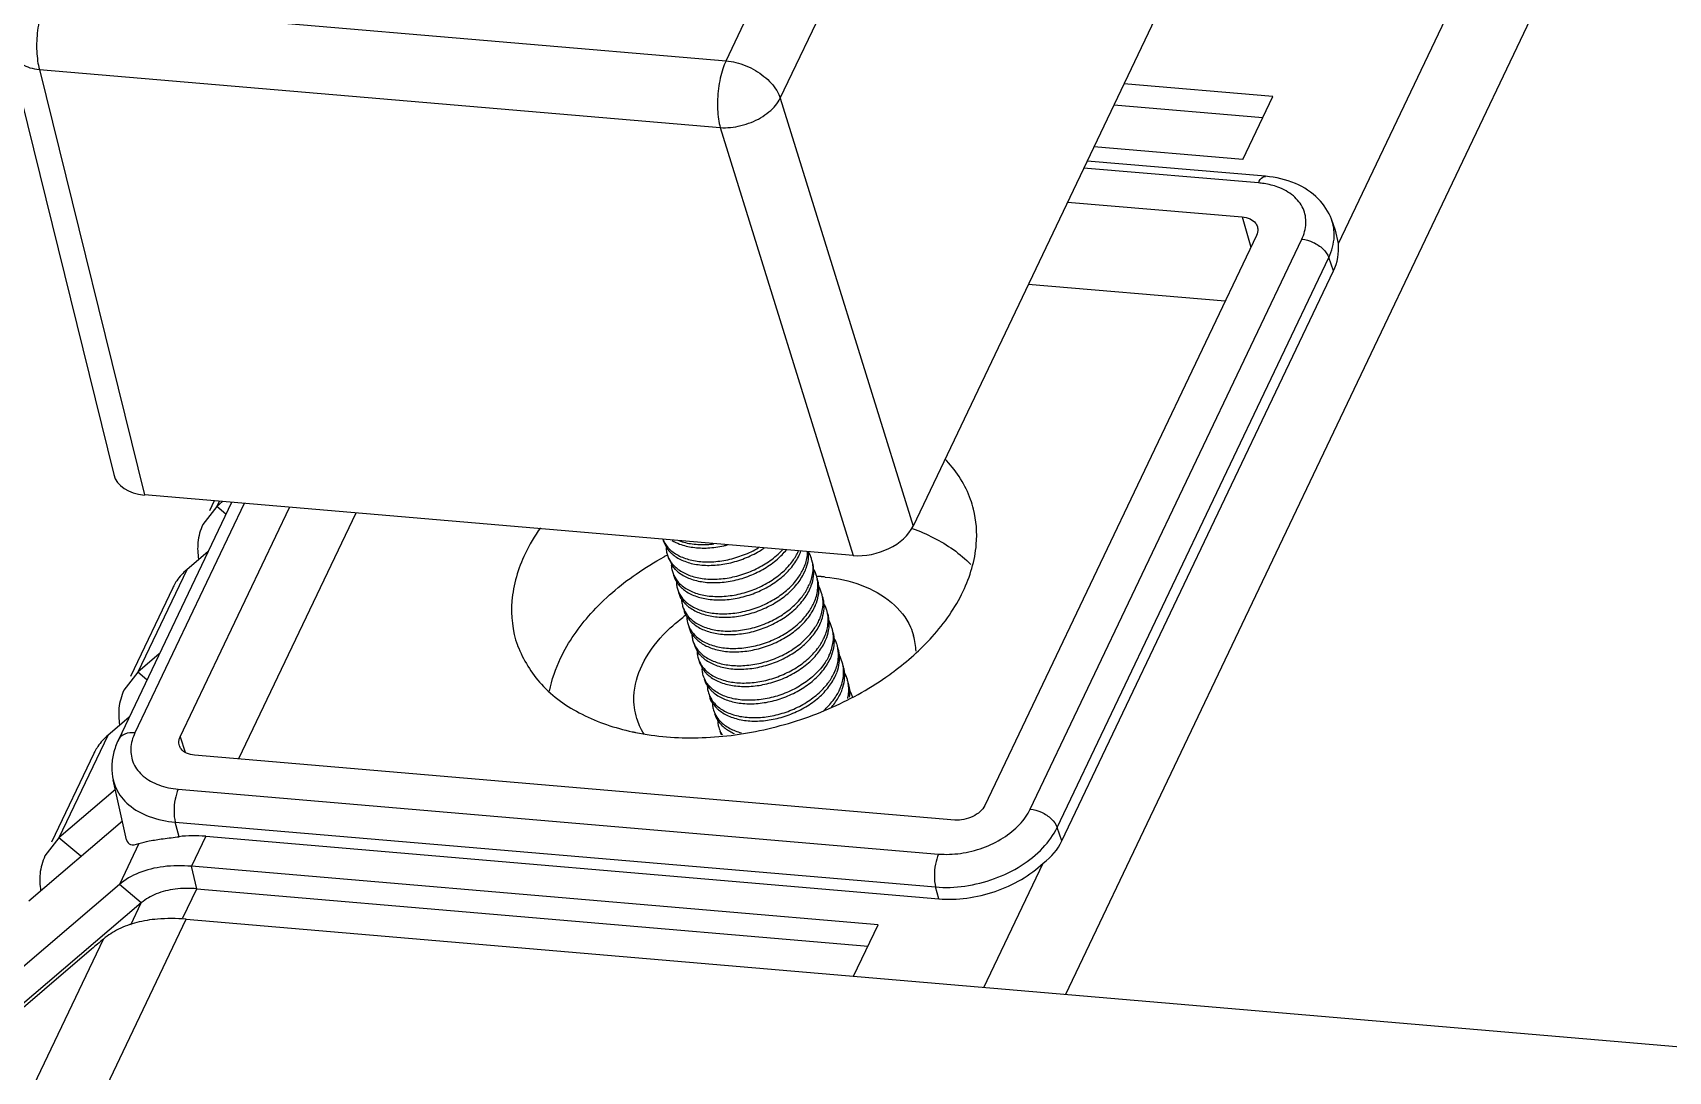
# Model space of a CAD drawing. Header units: millimetres. Extents: x 14276 to 15242, y -9916 to -8542.
# Drawn here: x 14334.43 to 14368.46, y -9129.92 to -9108.31 of the extents above; entities that cross this region are included whole.
import ezdxf

# ---------------------------------------------------------------- set-up
doc = ezdxf.new("R2010")
doc.units = ezdxf.units.MM

# ---------------------------------------------------------------- blocks, each defined once
blk = doc.blocks.new('u9')
at = {"color": 7, "linetype": 'Continuous'}
for p, q in [((-403.285, 96.724), (-348.775, 211.111)), ((-397.612, 112.344), (-357.757, 195.977)), ((-410.354, 116.146), (-405.293, 126.765)), ((-409.225, 115.367), (-404.165, 125.985)), ((-401.195, 117.518), (-406.462, 106.465)), ((-424.521, 117.355), (-410.354, 116.146)), ((-425.277, 116.396), (-423.091, 107.537)), ((-424.641, 115.965), (-410.473, 114.756)), ((-424.641, 115.965), (-422.456, 107.113)), ((-398.975, 115.405), (-402.076, 115.669)), ((-399.601, 114.091), (-398.975, 115.405)), ((-409.225, 115.367), (-406.462, 106.465)), ((-402.286, 115.229), (-399.185, 114.964)), ((-410.473, 114.756), (-407.71, 105.855)), ((-399.601, 114.091), (-402.701, 114.356)), ((-399.126, 113.743), (-402.842, 114.06)), ((-399.276, 113.605), (-402.912, 113.915)), ((-403.248, 113.208), (-399.613, 112.898)), ((-399.613, 112.898), (-399.434, 112.269)), ((-397.669, 112.618), (-397.755, 112.848)), ((-399.317, 112.514), (-404.968, 100.655)), ((-404.025, 100.575), (-398.374, 112.433)), ((-397.612, 112.344), (-397.669, 112.62)), ((-403.464, 100.194), (-397.813, 112.053)), ((-397.712, 111.775), (-397.813, 112.053)), ((-403.363, 99.916), (-397.712, 111.775)), ((-399.971, 111.143), (-404.066, 111.492)), ((-420.644, 106.958), (-422.997, 102.019)), ((-420.379, 106.936), (-422.653, 102.164)), ((-407.71, 105.855), (-422.456, 107.113)), ((-420.949, 106.872), (-421.24, 106.497)), ((-421.005, 106.989), (-421.103, 106.783)), ((-420.898, 106.98), (-420.949, 106.872)), ((-420.83, 106.974), (-420.949, 106.872)), ((-420.76, 106.715), (-420.949, 106.872)), ((-421.71, 102.084), (-419.436, 106.855)), ((-418.057, 106.737), (-420.495, 101.621)), ((-421.129, 105.94), (-421.575, 105.559)), ((-421.575, 105.559), (-422.592, 103.425)), ((-421.865, 105.184), (-422.746, 103.336)), ((-422.146, 103.806), (-422.592, 103.425)), ((-422.592, 103.425), (-422.882, 103.05)), ((-422.402, 103.267), (-422.592, 103.425)), ((-422.772, 102.493), (-423.217, 102.112)), ((-423.217, 102.112), (-424.234, 99.978)), ((-421.71, 102.084), (-421.608, 101.764)), ((-423.508, 101.737), (-424.389, 99.888)), ((-405.593, 100.35), (-421.414, 101.7)), ((-422.826, 99.939), (-423.104, 101.185)), ((-423.059, 100.982), (-424.234, 99.978)), ((-421.751, 100.993), (-405.93, 99.643)), ((-422.913, 100.328), (-424.86, 98.664)), ((-421.813, 100.307), (-405.992, 98.957)), ((-421.734, 100.004), (-421.813, 100.307)), ((-403.363, 99.916), (-403.464, 100.194)), ((-424.234, 99.978), (-424.525, 99.603)), ((-423.777, 99.597), (-424.234, 99.978)), ((-422.571, 99.86), (-422.977, 99.009)), ((-421.18, 100.012), (-421.478, 99.388)), ((-421.18, 100.012), (-405.928, 98.711)), ((-407.189, 98.169), (-421.478, 99.388)), ((-421.367, 98.92), (-421.478, 99.388)), ((-404.987, 96.869), (-403.755, 99.454)), ((-422.977, 99.009), (-425.877, 96.53)), ((-422.52, 98.628), (-422.977, 99.009)), ((-421.654, 98.317), (-421.367, 98.92)), ((-421.367, 98.92), (-407.399, 97.728)), ((-405.928, 98.711), (-405.992, 98.957)), ((-422.52, 98.628), (-425.42, 96.15)), ((-422.737, 98.172), (-422.52, 98.628)), ((-424.355, 92.483), (-421.589, 98.286)), ((-421.589, 98.286), (-253.595, 83.952)), ((-407.698, 97.101), (-407.189, 98.169)), ((-426.09, 92.033), (-423.307, 97.874)), ((-423.554, 97.665), (-426.454, 95.186))]:
    blk.add_line(p, q, dxfattribs=at)
for centre, radius, start, end in [((-399.424, 111.855), 1.757, 81.3282, 85.1519), ((-411.139, 106.405), 0.571, 202.1159, 213.634), ((-408.392, 99.892), 6.767, 118.0106, 118.6928), ((-411.022, 106.414), 0.696, 223.892, 229.4443), ((-409.813, 106.386), 1.062, 333.7797, 335.8029), ((-409.732, 106.288), 0.998, 336.5314, 339.9028), ((-409.268, 105.585), 0.72, 16.6776, 29.0879), ((-410.915, 106.054), 0.696, 223.892, 229.4443), ((-409.699, 106.023), 1.055, 333.7747, 336.5333), ((-409.623, 105.928), 0.996, 336.529, 340.1808), ((-409.242, 105.593), 0.693, 10.5547, 16.6636), ((-409.162, 105.225), 0.721, 16.6931, 30.0632), ((-410.808, 105.694), 0.696, 223.9115, 229.444), ((-409.592, 105.663), 1.055, 333.7744, 336.5333), ((-409.516, 105.568), 0.996, 336.529, 340.1844), ((-409.134, 105.234), 0.692, 10.5499, 16.6648), ((-408.66, 101.733), 3.692, 85.5602, 86.7447), ((-409.055, 104.865), 0.721, 16.6931, 30.0632), ((-408.655, 101.799), 3.625, 84.2573, 85.5604), ((-410.701, 105.334), 0.696, 223.892, 229.4443), ((-409.485, 105.303), 1.055, 333.7744, 336.5333), ((-409.409, 105.207), 0.996, 336.529, 340.1844), ((-409.027, 104.873), 0.692, 10.5499, 16.6648), ((-408.947, 104.505), 0.721, 16.6931, 30.0632), ((-409.036, 101.64), 3.671, 125.6025, 127.1333), ((-410.593, 104.974), 0.696, 223.892, 229.4443), ((-409.378, 104.943), 1.055, 333.7744, 336.5333), ((-409.302, 104.847), 0.996, 336.529, 340.1844), ((-408.92, 104.513), 0.692, 10.5499, 16.6648), ((-408.841, 104.144), 0.722, 16.7077, 29.9262), ((-409.271, 104.583), 1.055, 333.7744, 336.5333), ((-409.195, 104.487), 0.996, 336.5291, 340.1901), ((-408.811, 104.154), 0.69, 10.5393, 16.6627), ((-408.733, 103.785), 0.721, 16.6931, 30.0632), ((-407.774, 103.81), 1.375, 2.0876, 15.7113), ((-410.486, 104.614), 0.696, 223.892, 229.4443), ((-409.163, 104.223), 1.055, 333.7744, 336.5333), ((-408.705, 103.793), 0.692, 10.5499, 16.6648), ((-410.379, 104.254), 0.696, 223.892, 229.4443), ((-409.088, 104.127), 0.996, 336.529, 340.1844), ((-408.626, 103.425), 0.721, 16.6931, 30.0632), ((-408.598, 103.433), 0.692, 10.5499, 16.6648), ((-410.272, 103.894), 0.696, 223.892, 229.4443), ((-409.056, 103.863), 1.055, 333.7744, 336.5333), ((-408.98, 103.767), 0.996, 336.529, 340.1844), ((-408.519, 103.065), 0.721, 16.6931, 30.0632), ((-408.491, 103.073), 0.692, 10.5499, 16.6648), ((-408.478, 102.999), 0.7, 5.3157, 16.64), ((-410.577, 108.444), 6.232, 304.7442, 306.5685), ((-410.165, 103.534), 0.696, 223.892, 229.4443), ((-408.949, 103.503), 1.055, 333.7744, 336.5333), ((-408.873, 103.407), 0.996, 336.529, 340.1844), ((-408.408, 102.706), 0.717, 18.5834, 29.931), ((-408.402, 102.708), 0.711, 16.624, 18.5799), ((-410.058, 102.726), 0.557, 196.6251, 212.9696), ((-410.058, 103.173), 0.696, 223.892, 229.4443), ((-411.207, 107.235), 5.166, 257.7294, 258.5115), ((-409.972, 102.438), 0.557, 196.6258, 209.0221), ((-409.948, 102.368), 0.56, 196.727, 206.3462), ((-409.96, 102.445), 0.571, 209.0677, 214.6557), ((-409.956, 102.807), 0.688, 224.4206, 228.0579), ((-395.778, 65.167), 42.75, 130.303, 130.5203), ((-395.747, 65.129), 42.799, 130.0864, 130.3025)]:
    blk.add_arc(centre, radius, start, end, dxfattribs=at)
for centre, major_axis, ratio, start_param, end_param in [((-399.726, 112.509), (2.084, -0.542), 0.703726, -0.134737, 0.248056), ((-422.127, 107.802), (0.959, 0.286), 0.659581, 3.109913, 4.174602), ((-407.382, 106.544), (0.959, 0.285), 0.660376, -2.107067, -0.536956), ((-421.238, 101.7), (1.547, 1.837), 0.207578, -3.299006, -2.803993), ((-420.668, 98.046), (2.304, -1.206), 0.679603, 2.123595, 2.363757), ((-405.378, 100.65), (2.084, -0.542), 0.703726, -0.517529, -0.134737), ((-420.86, 96.307), (2.773, -1.151), 0.586774, 2.068036, 2.291612)]:
    blk.add_ellipse(centre, major_axis=major_axis, ratio=ratio, start_param=start_param, end_param=end_param, dxfattribs=at)
for points, start_tangent, end_tangent in [([(-424.521, 117.355), (-424.588, 117.187), (-424.641, 116.991), (-424.678, 116.778), (-424.697, 116.559), (-424.696, 116.343), (-424.677, 116.141), (-424.641, 115.965)], (-0.430194, -0.902736), (0.268475, -0.963287)), ([(-425.277, 116.396), (-425.238, 116.293), (-425.144, 116.172), (-425.009, 116.074), (-424.838, 116.003), (-424.641, 115.965)], (0.24075, -0.970587), (0.994459, -0.105121)), ([(-410.354, 116.146), (-410.421, 115.978), (-410.474, 115.782), (-410.511, 115.569), (-410.529, 115.35), (-410.529, 115.134), (-410.51, 114.932), (-410.473, 114.756)], (-0.430194, -0.902736), (0.268475, -0.963287)), ([(-410.354, 116.146), (-410.147, 116.112), (-409.94, 116.044), (-409.742, 115.946), (-409.564, 115.822), (-409.414, 115.68), (-409.299, 115.525), (-409.225, 115.367)], (0.996379, -0.085018), (0.313508, -0.949586)), ([(-410.473, 114.756), (-410.262, 114.76), (-410.044, 114.797), (-409.831, 114.865), (-409.633, 114.962), (-409.461, 115.082), (-409.323, 115.219), (-409.225, 115.367)], (0.997913, -0.064572), (0.446696, 0.894686)), ([(-399.276, 113.605), (-399.183, 113.727), (-399.127, 113.738)], (0.430194, 0.902736), (0.999013, -0.044414)), ([(-397.755, 112.848), (-398.03, 113.274), (-398.504, 113.592), (-399.126, 113.743)], (-0.35135, 0.936244), (-0.996379, 0.085018)), ([(-398.548, 113.334), (-398.871, 113.518), (-399.16, 113.591)], (-0.760827, 0.648955), (-0.988489, 0.15129)), ([(-398.374, 112.433), (-398.288, 112.761), (-398.347, 113.074), (-398.548, 113.334)], (0.430194, 0.902736), (-0.760827, 0.648955)), ([(-399.613, 112.898), (-399.449, 112.857), (-399.336, 112.769), (-399.297, 112.691)], (0.996379, -0.085018), (0.268434, -0.963298)), ([(-399.297, 112.691), (-399.289, 112.649), (-399.317, 112.514)], (0.268434, -0.963298), (-0.430194, -0.902736)), ([(-397.813, 112.053), (-397.699, 112.492), (-397.755, 112.848)], (0.430194, 0.902737), (-0.348033, 0.937482)), ([(-398.374, 112.433), (-398.138, 112.369), (-397.934, 112.231), (-397.813, 112.053)], (0.996379, -0.085018), (0.340817, -0.94013)), ([(-405.203, 106.817), (-405.264, 107.02), (-405.761, 107.824), (-405.794, 107.859)], (-0.23891, 0.971042), (-0.696393, 0.717661)), ([(-405.42, 105.11), (-405.146, 106.087), (-405.203, 106.817)], (0.430194, 0.902736), (-0.23891, 0.971042)), ([(-421.24, 106.497), (-421.342, 106.124)], (-0.429283, -0.90317), (-0.098727, -0.995115)), ([(-414.215, 106.43), (-414.535, 105.888)], (-0.577003, -0.816742), (-0.430194, -0.902736)), ([(-406.478, 106.415), (-406.035, 106.224), (-405.258, 105.667)], (0.940527, -0.339719), (0.703538, -0.710658)), ([(-421.342, 106.124), (-421.329, 105.778)], (-0.098727, -0.995115), (0.162229, -0.986753)), ([(-414.535, 105.888), (-414.809, 104.91), (-414.696, 103.99)], (-0.430194, -0.902736), (0.32905, -0.944313)), ([(-411.663, 106.167), (-411.592, 106.017), (-411.591, 106.014)], (0.287174, -0.957879), (0.558357, -0.829601)), ([(-411.614, 106.089), (-411.456, 105.925)], (0.553734, -0.832694), (0.801554, -0.597923)), ([(-411.6, 106.014), (-411.589, 105.925), (-411.578, 105.879)], (0.04123, -0.99915), (0.287174, -0.957879)), ([(-411.591, 106.014), (-411.524, 105.931)], (0.558357, -0.829601), (0.692755, -0.721173)), ([(-411.578, 105.879), (-411.507, 105.729)], (0.287174, -0.957879), (0.553734, -0.832694)), ([(-411.476, 106.169), (-411.319, 106.093), (-411.043, 106.024), (-410.731, 106.011), (-410.402, 106.055), (-410.326, 106.073)], (0.85606, -0.516876), (0.968404, 0.249388)), ([(-411.475, 105.885), (-411.435, 105.853), (-411.212, 105.733), (-410.936, 105.664), (-410.624, 105.651), (-410.294, 105.695), (-409.966, 105.795), (-409.659, 105.946), (-409.563, 106.007)], (0.759303, -0.650738), (0.827265, 0.561812)), ([(-411.456, 105.925), (-411.233, 105.805), (-410.957, 105.736), (-410.646, 105.723), (-410.316, 105.767), (-409.988, 105.867), (-409.68, 106.018), (-409.674, 106.022)], (0.801554, -0.597923), (0.856647, 0.515903)), ([(-411.367, 105.525), (-411.328, 105.493), (-411.104, 105.373), (-410.829, 105.304), (-410.517, 105.291), (-410.187, 105.335), (-409.859, 105.435), (-409.552, 105.586), (-409.284, 105.779), (-409.097, 105.971)], (0.759303, -0.650738), (0.631343, 0.775504)), ([(-411.349, 105.565), (-411.126, 105.445), (-410.85, 105.376), (-410.538, 105.363), (-410.209, 105.407), (-409.881, 105.507), (-409.573, 105.658), (-409.305, 105.851), (-409.178, 105.975)], (0.801554, -0.597923), (0.677979, 0.735081)), ([(-411.337, 106.164), (-411.055, 106.095), (-410.747, 106.083), (-410.609, 106.095)], (0.93603, -0.351919), (0.992397, 0.123082)), ([(-411.26, 105.165), (-411.221, 105.133), (-410.997, 105.013), (-410.722, 104.944), (-410.41, 104.931), (-410.08, 104.975), (-409.752, 105.075), (-409.445, 105.226), (-409.176, 105.419), (-408.963, 105.645), (-408.817, 105.891)], (0.759303, -0.650738), (0.398029, 0.917373)), ([(-411.242, 105.205), (-411.019, 105.085), (-410.743, 105.016), (-410.431, 105.003), (-410.102, 105.047), (-409.773, 105.147), (-409.466, 105.298), (-409.198, 105.491), (-408.984, 105.717), (-408.86, 105.917)], (0.801554, -0.597923), (0.441725, 0.89715)), ([(-408.731, 105.603), (-408.661, 105.855), (-408.656, 105.936)], (0.398029, 0.917373), (0.014307, 0.999898)), ([(-408.686, 105.59), (-408.64, 105.78), (-408.637, 105.935)], (0.338775, 0.940867), (-0.080828, 0.996728)), ([(-421.575, 105.559), (-421.782, 105.329)], (-0.760178, -0.649715), (-0.564263, -0.825595)), ([(-413.796, 103.719), (-413.167, 104.645), (-412.224, 105.468), (-411.641, 105.828)], (0.430194, 0.902736), (0.877202, 0.480122)), ([(-411.556, 105.807), (-411.485, 105.657), (-411.484, 105.654)], (0.287174, -0.957879), (0.558357, -0.829601)), ([(-411.507, 105.729), (-411.349, 105.565)], (0.553734, -0.832694), (0.801554, -0.597923)), ([(-411.493, 105.654), (-411.482, 105.565), (-411.47, 105.519)], (0.04123, -0.99915), (0.287174, -0.957879)), ([(-411.484, 105.654), (-411.416, 105.571)], (0.558357, -0.829601), (0.692755, -0.721173)), ([(-411.47, 105.519), (-411.4, 105.368)], (0.287174, -0.957879), (0.553734, -0.832694)), ([(-411.153, 104.805), (-411.113, 104.773), (-410.89, 104.653), (-410.614, 104.584), (-410.303, 104.571), (-409.973, 104.615), (-409.645, 104.715), (-409.338, 104.866), (-409.069, 105.059), (-408.856, 105.285), (-408.71, 105.531)], (0.759303, -0.650738), (0.398029, 0.917373)), ([(-411.133, 104.844), (-410.913, 104.725), (-410.642, 104.657), (-410.335, 104.642), (-410.001, 104.686), (-409.667, 104.787), (-409.362, 104.936), (-409.094, 105.128), (-408.877, 105.357), (-408.753, 105.557)], (0.803042, -0.595922), (0.44172, 0.897153)), ([(-408.561, 105.72), (-408.555, 105.492), (-408.624, 105.243)], (0.183166, -0.983082), (-0.398029, -0.917373)), ([(-408.579, 105.23), (-408.533, 105.423), (-408.531, 105.586)], (0.338717, 0.940888), (-0.095304, 0.995448)), ([(-408.531, 105.586), (-408.543, 105.668), (-408.557, 105.72)], (-0.095304, 0.995448), (-0.286431, 0.958101)), ([(-421.782, 105.329), (-421.846, 105.222), (-421.865, 105.184)], (-0.564263, -0.825595), (-0.429292, -0.903166)), ([(-411.449, 105.447), (-411.378, 105.296), (-411.376, 105.293)], (0.287174, -0.957879), (0.559252, -0.828998)), ([(-411.4, 105.368), (-411.242, 105.205)], (0.553734, -0.832694), (0.801554, -0.597923)), ([(-411.386, 105.293), (-411.374, 105.201), (-411.363, 105.159)], (0.042052, -0.999115), (0.287626, -0.957743)), ([(-411.376, 105.293), (-411.309, 105.211)], (0.559252, -0.828998), (0.693005, -0.720933)), ([(-411.046, 104.445), (-411.006, 104.413), (-410.783, 104.293), (-410.507, 104.224), (-410.195, 104.211), (-409.866, 104.255), (-409.538, 104.355), (-409.23, 104.506), (-408.962, 104.699), (-408.749, 104.925), (-408.603, 105.171)], (0.759303, -0.650738), (0.398029, 0.917373)), ([(-411.028, 104.485), (-410.804, 104.365), (-410.529, 104.296), (-410.217, 104.283), (-409.887, 104.327), (-409.559, 104.427), (-409.252, 104.578), (-408.984, 104.771), (-408.77, 104.997), (-408.645, 105.197)], (0.801554, -0.597923), (0.441725, 0.89715)), ([(-408.517, 104.883), (-408.447, 105.135), (-408.454, 105.36)], (0.398029, 0.917373), (-0.18312, 0.983091)), ([(-408.472, 104.87), (-408.426, 105.063), (-408.424, 105.226)], (0.338717, 0.940888), (-0.095304, 0.995448)), ([(-408.424, 105.226), (-408.436, 105.308), (-408.45, 105.36)], (-0.095304, 0.995448), (-0.286431, 0.958101)), ([(-408.292, 105.406), (-407.54, 105.237), (-406.91, 104.876), (-406.516, 104.365), (-406.45, 104.182)], (0.994973, -0.100145), (0.271749, -0.962368)), ([(-411.363, 105.159), (-411.29, 105.004)], (0.287626, -0.957743), (0.560741, -0.827991)), ([(-411.342, 105.087), (-411.271, 104.936), (-411.269, 104.934)], (0.287174, -0.957879), (0.558357, -0.829601)), ([(-411.29, 105.004), (-411.133, 104.844)], (0.560741, -0.827991), (0.803042, -0.595922)), ([(-411.279, 104.934), (-411.268, 104.845), (-411.256, 104.799)], (0.04123, -0.99915), (0.287174, -0.957879)), ([(-411.269, 104.934), (-411.202, 104.851)], (0.558357, -0.829601), (0.692755, -0.721173)), ([(-410.921, 104.125), (-410.697, 104.005), (-410.422, 103.936), (-410.11, 103.923), (-409.78, 103.967), (-409.452, 104.067), (-409.145, 104.218), (-408.876, 104.411), (-408.663, 104.637), (-408.538, 104.837)], (0.801554, -0.597923), (0.441725, 0.89715)), ([(-408.41, 104.523), (-408.34, 104.775), (-408.347, 105)], (0.398029, 0.917373), (-0.18312, 0.983091)), ([(-408.365, 104.51), (-408.318, 104.703), (-408.316, 104.866)], (0.338717, 0.940888), (-0.095304, 0.995448)), ([(-408.316, 104.866), (-408.329, 104.948), (-408.343, 105)], (-0.095304, 0.995448), (-0.286431, 0.958101)), ([(-406.865, 103.439), (-406.063, 104.164), (-405.42, 105.11)], (0.803071, 0.595883), (0.430194, 0.902736)), ([(-412.1, 103.574), (-411.66, 104.203), (-411.252, 104.567)], (0.430194, 0.902736), (0.797187, 0.603733)), ([(-411.256, 104.799), (-411.185, 104.648)], (0.287174, -0.957879), (0.553734, -0.832694)), ([(-411.235, 104.727), (-411.164, 104.576), (-411.162, 104.574)], (0.287174, -0.957879), (0.558357, -0.829601)), ([(-411.185, 104.648), (-411.028, 104.485)], (0.553734, -0.832694), (0.801554, -0.597923)), ([(-411.171, 104.574), (-411.161, 104.485), (-411.149, 104.439)], (0.04123, -0.99915), (0.287174, -0.957879)), ([(-411.162, 104.574), (-411.095, 104.491)], (0.558357, -0.829601), (0.692755, -0.721173)), ([(-410.939, 104.085), (-410.899, 104.053), (-410.676, 103.933), (-410.4, 103.864), (-410.088, 103.851), (-409.759, 103.895), (-409.43, 103.995), (-409.123, 104.146), (-408.855, 104.339), (-408.641, 104.565), (-408.495, 104.811)], (0.759303, -0.650738), (0.398029, 0.917373)), ([(-408.303, 104.163), (-408.233, 104.415), (-408.239, 104.64)], (0.398029, 0.917373), (-0.18312, 0.983091)), ([(-408.258, 104.15), (-408.211, 104.347), (-408.209, 104.503)], (0.338624, 0.940922), (-0.092132, 0.995747)), ([(-408.209, 104.503), (-408.224, 104.596), (-408.235, 104.64)], (-0.092132, 0.995747), (-0.286487, 0.958084)), ([(-411.149, 104.439), (-411.078, 104.288)], (0.287174, -0.957879), (0.553734, -0.832694)), ([(-411.128, 104.367), (-411.057, 104.216), (-411.055, 104.214)], (0.287174, -0.957879), (0.558357, -0.829601)), ([(-411.078, 104.288), (-410.921, 104.125)], (0.553734, -0.832694), (0.801554, -0.597923)), ([(-411.064, 104.214), (-411.053, 104.125), (-411.042, 104.079)], (0.04123, -0.99915), (0.287174, -0.957879)), ([(-411.055, 104.214), (-410.988, 104.131)], (0.558357, -0.829601), (0.692755, -0.721173)), ([(-410.832, 103.725), (-410.792, 103.693), (-410.569, 103.573), (-410.293, 103.504), (-409.981, 103.491), (-409.651, 103.535), (-409.323, 103.635), (-409.016, 103.786), (-408.748, 103.979), (-408.534, 104.205), (-408.388, 104.451)], (0.759303, -0.650738), (0.398029, 0.917373)), ([(-410.813, 103.765), (-410.59, 103.645), (-410.314, 103.576), (-410.003, 103.563), (-409.673, 103.607), (-409.345, 103.707), (-409.037, 103.858), (-408.769, 104.051), (-408.556, 104.277), (-408.431, 104.477)], (0.801554, -0.597923), (0.441725, 0.89715)), ([(-408.195, 103.803), (-408.125, 104.059), (-408.132, 104.28)], (0.398029, 0.917373), (-0.18303, 0.983107)), ([(-408.151, 103.79), (-408.104, 103.983), (-408.102, 104.146)], (0.338717, 0.940888), (-0.095304, 0.995448)), ([(-408.102, 104.146), (-408.115, 104.228), (-408.128, 104.28)], (-0.095304, 0.995448), (-0.286431, 0.958101)), ([(-414.696, 103.99), (-414.691, 103.977), (-414.194, 103.174), (-413.349, 102.551), (-412.305, 102.187)], (0.32905, -0.944313), (0.97715, -0.212552)), ([(-411.042, 104.079), (-410.971, 103.928)], (0.287174, -0.957879), (0.553734, -0.832694)), ([(-411.02, 104.007), (-410.949, 103.856), (-410.948, 103.854)], (0.287174, -0.957879), (0.558357, -0.829601)), ([(-410.971, 103.928), (-410.813, 103.765)], (0.553734, -0.832694), (0.801554, -0.597923)), ([(-410.957, 103.854), (-410.946, 103.765), (-410.935, 103.719)], (0.04123, -0.99915), (0.287174, -0.957879)), ([(-410.948, 103.854), (-410.881, 103.771)], (0.558357, -0.829601), (0.692755, -0.721173)), ([(-410.724, 103.365), (-410.685, 103.333), (-410.462, 103.213), (-410.186, 103.144), (-409.874, 103.131), (-409.544, 103.175), (-409.216, 103.275), (-408.909, 103.426), (-408.641, 103.619), (-408.427, 103.845), (-408.281, 104.091)], (0.759303, -0.650738), (0.398029, 0.917373)), ([(-410.706, 103.405), (-410.483, 103.285), (-410.207, 103.216), (-409.895, 103.203), (-409.566, 103.247), (-409.238, 103.347), (-408.93, 103.498), (-408.662, 103.691), (-408.449, 103.917), (-408.324, 104.117)], (0.801554, -0.597923), (0.441725, 0.89715)), ([(-408.088, 103.443), (-408.018, 103.695), (-408.025, 103.92)], (0.398029, 0.917373), (-0.18312, 0.983091)), ([(-407.995, 103.786), (-408.008, 103.868), (-408.021, 103.92)], (-0.095304, 0.995448), (-0.286431, 0.958101)), ([(-414.027, 103.031), (-413.796, 103.719)], (0.19136, 0.98152), (0.430194, 0.902736)), ([(-412.211, 102.466), (-412.27, 102.923), (-412.1, 103.574)], (-0.293732, 0.955888), (0.430194, 0.902736)), ([(-410.935, 103.719), (-410.864, 103.568)], (0.287174, -0.957879), (0.553734, -0.832694)), ([(-410.913, 103.647), (-410.842, 103.496), (-410.841, 103.494)], (0.287174, -0.957879), (0.558357, -0.829601)), ([(-410.864, 103.568), (-410.706, 103.405)], (0.553734, -0.832694), (0.801554, -0.597923)), ([(-410.827, 103.359), (-410.839, 103.405), (-410.85, 103.494)], (-0.287174, 0.957879), (-0.04123, 0.99915)), ([(-410.841, 103.494), (-410.774, 103.411)], (0.558357, -0.829601), (0.692755, -0.721173)), ([(-410.617, 103.005), (-410.578, 102.973), (-410.354, 102.853), (-410.079, 102.784), (-409.767, 102.771), (-409.437, 102.815), (-409.109, 102.915), (-408.802, 103.066), (-408.533, 103.259), (-408.32, 103.485), (-408.174, 103.731)], (0.759303, -0.650738), (0.398029, 0.917373)), ([(-408.217, 103.757), (-408.341, 103.557), (-408.555, 103.331), (-408.823, 103.138), (-409.13, 102.987), (-409.459, 102.887), (-409.788, 102.843), (-410.1, 102.856), (-410.376, 102.925), (-410.599, 103.045)], (-0.441725, -0.89715), (-0.801554, 0.597923)), ([(-408.043, 103.43), (-407.997, 103.623), (-407.995, 103.786)], (0.338717, 0.940888), (-0.095304, 0.995448)), ([(-407.981, 103.083), (-407.911, 103.335), (-407.918, 103.56)], (0.398029, 0.917373), (-0.18312, 0.983091)), ([(-407.888, 103.425), (-407.9, 103.508), (-407.914, 103.56)], (-0.095304, 0.995448), (-0.286431, 0.958101)), ([(-412.236, 102.172), (-410.936, 102.062), (-409.57, 102.229), (-408.22, 102.664), (-407.026, 103.323)], (0.97996, -0.199195), (0.821635, 0.570015)), ([(-410.757, 103.208), (-410.827, 103.359)], (-0.553734, 0.832694), (-0.287174, 0.957879)), ([(-410.806, 103.287), (-410.735, 103.136), (-410.733, 103.134)], (0.287174, -0.957879), (0.558357, -0.829601)), ([(-410.599, 103.045), (-410.757, 103.208)], (-0.801554, 0.597923), (-0.553734, 0.832694)), ([(-410.743, 103.134), (-410.732, 103.045), (-410.72, 102.999)], (0.04123, -0.99915), (0.287174, -0.957879)), ([(-410.733, 103.134), (-410.666, 103.051)], (0.558357, -0.829601), (0.692755, -0.721173)), ([(-410.51, 102.645), (-410.47, 102.613), (-410.247, 102.493), (-409.972, 102.424), (-409.66, 102.411), (-409.33, 102.455), (-409.002, 102.555), (-408.695, 102.706), (-408.426, 102.899), (-408.213, 103.125), (-408.067, 103.371)], (0.759303, -0.650738), (0.398029, 0.917373)), ([(-410.492, 102.685), (-410.269, 102.565), (-409.993, 102.496), (-409.681, 102.483), (-409.351, 102.527), (-409.023, 102.627), (-408.716, 102.778), (-408.448, 102.971), (-408.234, 103.197), (-408.11, 103.397)], (0.801554, -0.597923), (0.441725, 0.89715)), ([(-407.936, 103.07), (-407.89, 103.263), (-407.888, 103.425)], (0.338717, 0.940888), (-0.095304, 0.995448)), ([(-407.822, 102.877), (-407.804, 102.975), (-407.811, 103.2)], (0.235809, 0.971799), (-0.18312, 0.983091)), ([(-422.882, 103.05), (-422.985, 102.676)], (-0.429283, -0.90317), (-0.098727, -0.995115)), ([(-410.72, 102.999), (-410.649, 102.848)], (0.287174, -0.957879), (0.553734, -0.832694)), ([(-410.699, 102.927), (-410.628, 102.776), (-410.626, 102.774)], (0.287174, -0.957879), (0.558357, -0.829601)), ([(-410.649, 102.848), (-410.492, 102.685)], (0.553734, -0.832694), (0.801554, -0.597923)), ([(-408.32, 102.629), (-408.127, 102.837), (-408.002, 103.037)], (0.74424, 0.667912), (0.441725, 0.89715)), ([(-408.175, 102.682), (-408.093, 102.782), (-407.96, 103.011)], (0.665425, 0.746464), (0.398029, 0.917373)), ([(-407.783, 102.904), (-407.78, 103.064)], (0.116272, 0.993217), (-0.093485, 0.995621)), ([(-422.985, 102.676), (-422.972, 102.331)], (-0.098727, -0.995115), (0.162229, -0.986753)), ([(-412.059, 102.139), (-412.153, 102.312), (-412.211, 102.466)], (-0.542249, 0.840218), (-0.293732, 0.955888)), ([(-410.636, 102.774), (-410.625, 102.685), (-410.613, 102.639)], (0.04123, -0.99915), (0.287174, -0.957879)), ([(-410.626, 102.774), (-410.559, 102.691)], (0.558357, -0.829601), (0.692755, -0.721173)), ([(-410.613, 102.639), (-410.542, 102.488)], (0.287174, -0.957879), (0.553734, -0.832694)), ([(-410.542, 102.488), (-410.385, 102.325)], (0.553734, -0.832694), (0.801554, -0.597923)), ([(-423.217, 102.112), (-423.425, 101.881)], (-0.760178, -0.649715), (-0.564263, -0.825595)), ([(-422.653, 102.164), (-422.863, 102.138), (-422.993, 102.028), (-422.997, 102.019)], (-0.996379, 0.085018), (-0.421664, -0.906752)), ([(-422.653, 102.164), (-422.739, 101.837)], (-0.430194, -0.902736), (-0.043776, -0.999041)), ([(-410.529, 102.426), (-410.523, 102.355), (-410.506, 102.279)], (0.02002, -0.9998), (0.286057, -0.958213)), ([(-410.525, 102.423), (-410.447, 102.326)], (0.543561, -0.83937), (0.699752, -0.714386)), ([(-410.415, 102.296), (-410.227, 102.17), (-410.183, 102.15)], (0.743671, -0.668546), (0.918429, -0.395586)), ([(-410.385, 102.325), (-410.161, 102.205), (-410.034, 102.165)], (0.801554, -0.597923), (0.96907, -0.246786)), ([(-423.425, 101.881), (-423.489, 101.775), (-423.508, 101.737)], (-0.564263, -0.825595), (-0.429292, -0.903166)), ([(-422.997, 102.019), (-423.098, 101.735), (-423.133, 101.454), (-423.104, 101.185)], (-0.430194, -0.902736), (0.217815, -0.97599)), ([(-422.739, 101.837), (-422.68, 101.524), (-422.479, 101.263), (-422.156, 101.08), (-421.751, 100.993)], (-0.043776, -0.999041), (0.996379, -0.085018)), ([(-421.727, 101.897), (-421.738, 101.949), (-421.71, 102.084)], (-0.310992, 0.950413), (0.430194, 0.902736)), ([(-421.414, 101.7), (-421.578, 101.741), (-421.691, 101.829), (-421.727, 101.897)], (-0.996379, 0.085018), (-0.310992, 0.950413)), ([(-423.104, 101.185), (-423.046, 101.011), (-422.781, 100.667), (-422.356, 100.425), (-421.813, 100.307)], (0.216471, -0.976289), (0.996379, -0.085018)), ([(-421.751, 100.993), (-421.817, 100.781), (-421.84, 100.531), (-421.813, 100.307)], (-0.430194, -0.902736), (0.252224, -0.967669)), ([(-405.93, 99.643), (-405.477, 99.657), (-405.01, 99.773), (-404.587, 99.98), (-404.245, 100.259), (-404.025, 100.575)], (0.996379, -0.085018), (0.430194, 0.902736)), ([(-404.968, 100.655), (-405.067, 100.526), (-405.219, 100.423), (-405.404, 100.361), (-405.593, 100.35)], (-0.430194, -0.902736), (-0.996379, 0.085018)), ([(-404.025, 100.575), (-403.789, 100.511), (-403.585, 100.372), (-403.464, 100.194)], (0.996379, -0.085018), (0.340817, -0.94013)), ([(-405.992, 98.957), (-405.384, 98.977), (-404.77, 99.131), (-404.211, 99.404), (-403.761, 99.771), (-403.464, 100.194)], (0.996379, -0.085018), (0.430194, 0.902736)), ([(-422.571, 99.86), (-422.354, 99.915), (-422.068, 99.961), (-421.734, 100.004)], (0.943789, 0.330548), (0.99259, 0.121511)), ([(-424.525, 99.603), (-424.628, 99.229)], (-0.429283, -0.90317), (-0.098727, -0.995115)), ([(-421.478, 99.388), (-422.062, 99.379), (-422.573, 99.25), (-422.977, 99.009)], (-0.996379, 0.085018), (-0.760178, -0.649715)), ([(-405.93, 99.643), (-405.996, 99.431), (-406.019, 99.181), (-405.992, 98.957)], (-0.430194, -0.902736), (0.252224, -0.967669)), ([(-405.928, 98.711), (-405.344, 98.726), (-404.754, 98.865), (-404.208, 99.114), (-403.755, 99.454)], (0.996379, -0.085018), (0.723733, 0.69008)), ([(-424.628, 99.229), (-424.615, 98.884)], (-0.098727, -0.995115), (0.162229, -0.986753)), ([(-421.367, 98.92), (-421.816, 98.913), (-422.209, 98.813), (-422.52, 98.628)], (-0.996379, 0.085018), (-0.760178, -0.649715)), ([(-422.183, 98.289), (-422.616, 98.217), (-422.994, 98.077), (-423.307, 97.874)], (-0.996596, -0.082444), (-0.765071, -0.643946))]:
    blk.add_spline(points, degree=3, dxfattribs=dict(at, start_tangent=start_tangent, end_tangent=end_tangent))

msp = doc.modelspace()

# ---------------------------------------------------------------- block references
msp.add_blockref('u9', (14759.208, -9225.039))

doc.saveas('drawing.dxf')
